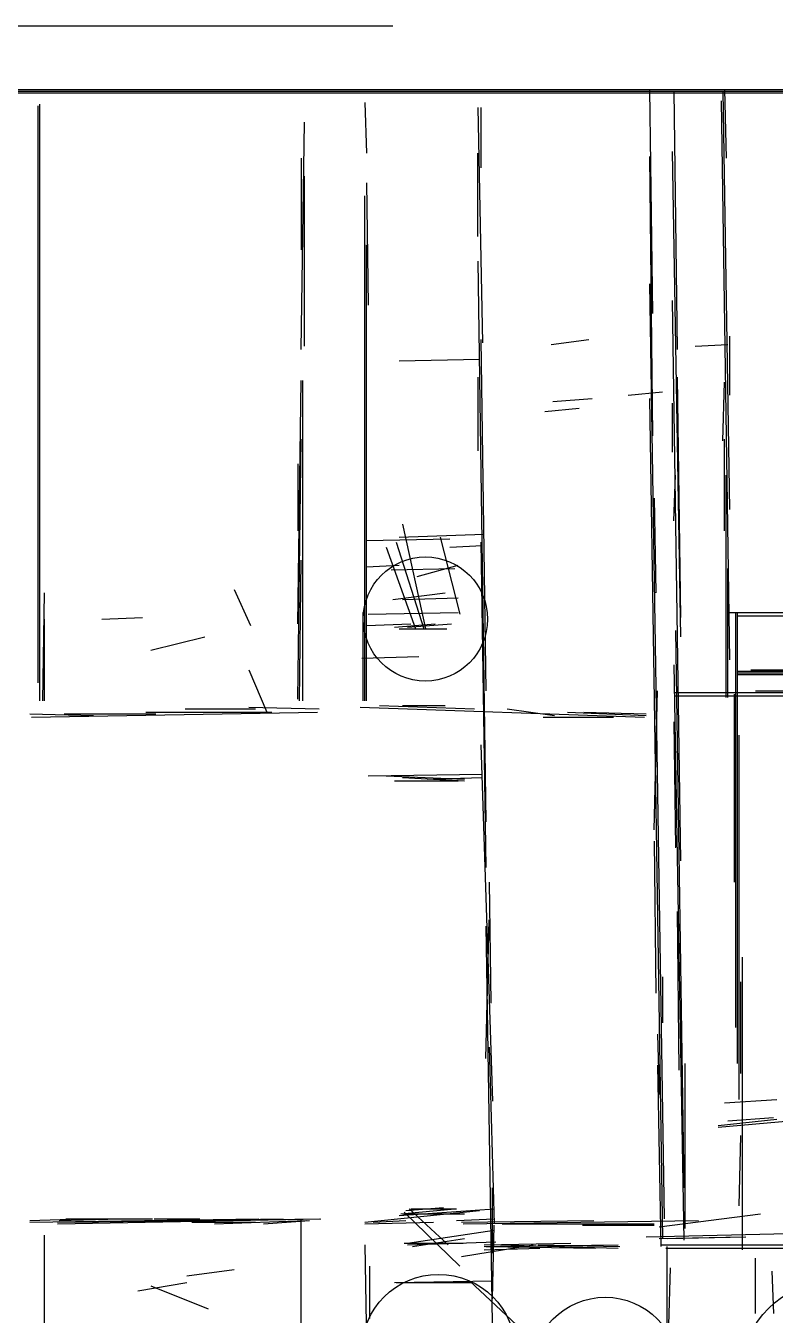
# Model space of a CAD drawing. Header units: metres. Extents: x 1.6 to 40.9, y -28.9 to 0.
# Drawn here: x 27.5 to 32.08, y -13.98 to -6.09 of the extents above; entities that cross this region are included whole.
import ezdxf

# ---------------------------------------------------------------- set-up
doc = ezdxf.new("R2010")
doc.units = ezdxf.units.M
for name, color, linetype in [('Circles', 1, 'Continuous'), ('Lines', 7, 'Continuous'), ('Walls', 2, 'Continuous')]:
    doc.layers.add(name, color=color, linetype=linetype)

msp = doc.modelspace()

# ---------------------------------------------------------------- linework, layer by layer
at = {"layer": 'Circles'}
for centre, radius in [((29.94, -9.72), 0.38), ((30.02, -14.2), 0.47), ((32.42, -14.32), 0.54), ((31.04, -14.32), 0.45)]:
    msp.add_circle(centre, radius, dxfattribs=at)
at = {"layer": 'Lines'}
for p, q in [((26.41, -6.09), (29.74, -6.09)), ((19.52, -6.48), (35.05, -6.48)), ((19.77, -6.49), (37.21, -6.49)), ((20.37, -6.5), (32.68, -6.5)), ((31.31, -6.48), (31.33, -7.85)), ((31.46, -6.49), (31.48, -8.07)), ((31.76, -6.49), (31.8, -9.05)), ((31.77, -6.48), (31.78, -6.9)), ((27.57, -10.11), (27.57, -6.58)), ((27.58, -10.22), (27.58, -6.57)), ((29.57, -6.56), (29.58, -6.87)), ((30.26, -6.59), (30.29, -8.03)), ((30.28, -6.59), (30.28, -6.96)), ((31.75, -6.55), (31.8, -9.97)), ((29.18, -8.07), (29.2, -6.68)), ((31.45, -6.86), (31.5, -9.83)), ((29.18, -6.9), (29.18, -7.46)), ((30.26, -7.38), (30.26, -6.87)), ((31.31, -6.89), (31.33, -8.6)), ((29.2, -8.05), (29.2, -7.01)), ((29.58, -7.05), (29.59, -7.8)), ((29.57, -10.22), (29.57, -7.13)), ((29.58, -10.22), (29.58, -7.43)), ((30.26, -7.53), (30.31, -10.96)), ((31.31, -7.67), (31.4, -13.39)), ((31.45, -7.77), (31.5, -11.2)), ((30.28, -8.01), (30.31, -10.16)), ((30.71, -8.04), (30.94, -8.01)), ((31.59, -8.05), (31.79, -8.04)), ((31.8, -7.99), (31.8, -8.35)), ((29.78, -8.14), (30.27, -8.13)), ((29.16, -9.75), (29.18, -8.26)), ((29.19, -10.22), (29.19, -8.26)), ((30.26, -8.24), (30.26, -8.69)), ((31.48, -8.24), (31.5, -9.71)), ((31.76, -8.63), (31.77, -8.27)), ((31.18, -8.35), (31.39, -8.33)), ((30.67, -8.45), (30.88, -8.43)), ((30.72, -8.39), (30.96, -8.37)), ((31.31, -8.37), (31.39, -13.51)), ((31.45, -8.4), (31.45, -8.7)), ((29.16, -10.21), (29.18, -8.62)), ((31.77, -9.18), (31.77, -8.62)), ((29.16, -8.77), (29.16, -9.18)), ((31.46, -9.12), (31.47, -8.84)), ((31.78, -10.2), (31.78, -8.84)), ((31.34, -8.98), (31.35, -9.56)), ((29.8, -9.14), (29.94, -9.78)), ((29.58, -9.24), (30.09, -9.23)), ((29.78, -9.22), (30.3, -9.2)), ((30.03, -9.22), (30.15, -9.69)), ((29.7, -9.28), (29.88, -9.78)), ((29.76, -9.25), (29.93, -9.78)), ((30.09, -9.28), (30.29, -9.27)), ((30.28, -9.25), (30.31, -11.24)), ((29.17, -10.22), (29.18, -9.36)), ((29.58, -9.4), (29.78, -9.39)), ((29.73, -9.42), (30.12, -9.41)), ((29.89, -9.46), (30.14, -9.39)), ((31.79, -10.2), (31.79, -9.41)), ((28.77, -9.54), (28.87, -9.76)), ((27.6, -10.22), (27.61, -9.56)), ((29.74, -9.6), (30.06, -9.56)), ((29.8, -9.6), (30.14, -9.59)), ((29.56, -10.22), (29.56, -9.68)), ((29.59, -9.69), (30.14, -9.68)), ((31.79, -9.68), (37.27, -9.68)), ((31.84, -12.22), (31.84, -9.68)), ((31.85, -12.44), (31.85, -9.68)), ((31.85, -9.7), (37.19, -9.7)), ((27.61, -10.22), (27.61, -9.72)), ((27.96, -9.72), (28.21, -9.71)), ((29.58, -9.76), (29.85, -9.75)), ((29.75, -9.77), (30, -9.75)), ((29.78, -9.78), (30.07, -9.78)), ((29.83, -9.77), (30.1, -9.75)), ((28.26, -9.91), (28.59, -9.83)), ((31.47, -9.79), (31.52, -13.2)), ((29.55, -9.96), (29.9, -9.95)), ((31.46, -10), (31.52, -13.52)), ((28.86, -10.03), (28.97, -10.29)), ((31.85, -10.04), (37.28, -10.04)), ((31.85, -10.05), (37.2, -10.05)), ((31.85, -10.06), (34.47, -10.06)), ((31.93, -10.03), (37.28, -10.03)), ((31.34, -11.01), (31.36, -10.16)), ((31.46, -10.17), (37.2, -10.17)), ((31.96, -10.16), (34.53, -10.16)), ((29.66, -10.25), (30.24, -10.27)), ((29.8, -10.25), (30.06, -10.25)), ((31.47, -10.19), (37.28, -10.19)), ((31.83, -11.33), (31.83, -10.18)), ((27.52, -10.3), (27.91, -10.31)), ((27.53, -10.32), (29.28, -10.29)), ((27.73, -10.3), (28.29, -10.3)), ((28.23, -10.29), (29, -10.29)), ((28.47, -10.27), (28.9, -10.27)), ((28.86, -10.26), (29.29, -10.27)), ((29.54, -10.26), (31.28, -10.32)), ((30.44, -10.27), (30.73, -10.31)), ((30.66, -10.32), (31.09, -10.32)), ((30.81, -10.29), (31.29, -10.31)), ((30.91, -10.29), (31.29, -10.3)), ((31.46, -10.35), (31.47, -11.12)), ((30.28, -10.49), (30.35, -12.67)), ((31.86, -12.66), (31.86, -10.43)), ((29.59, -10.68), (30.29, -10.67)), ((29.7, -10.68), (30.18, -10.7)), ((29.75, -10.71), (30.14, -10.71)), ((29.8, -10.69), (30.18, -10.71)), ((29.95, -10.7), (30.29, -10.69)), ((31.34, -11.08), (31.35, -12.01)), ((30.33, -11.33), (30.34, -12.07)), ((31.48, -11.51), (31.49, -12.48)), ((30.31, -12.41), (30.33, -11.56)), ((30.31, -11.6), (30.39, -16.74)), ((31.88, -13.58), (31.88, -11.79)), ((31.39, -11.91), (31.39, -12.19)), ((31.87, -12.5), (31.87, -11.94)), ((31.36, -12.26), (31.37, -12.63)), ((30.33, -12.34), (30.36, -13.42)), ((31.36, -12.45), (31.38, -13.56)), ((31.53, -13.45), (31.53, -12.44)), ((31.77, -12.68), (32.09, -12.66)), ((31.73, -12.82), (32.09, -12.78)), ((31.79, -12.79), (32.07, -12.77)), ((31.73, -12.83), (32.17, -12.79)), ((31.86, -13.31), (31.87, -12.88)), ((30.35, -13.6), (30.35, -13.2)), ((29.78, -13.37), (30.36, -13.33)), ((29.79, -13.36), (30.12, -13.33)), ((29.82, -13.34), (30.05, -13.32)), ((29.84, -13.33), (30.08, -13.55)), ((29.85, -13.33), (30.13, -13.33)), ((27.52, -13.41), (28.92, -13.39)), ((27.52, -13.4), (27.83, -13.39)), ((27.69, -13.42), (29.3, -13.39)), ((27.69, -13.41), (29.07, -13.39)), ((27.7, -13.4), (28.07, -13.39)), ((27.74, -13.39), (28.27, -13.39)), ((27.79, -13.41), (29.29, -13.39)), ((28.28, -13.39), (28.56, -13.39)), ((28.51, -13.41), (28.9, -13.41)), ((28.65, -13.42), (29.21, -13.4)), ((28.95, -13.42), (29.23, -13.4)), ((29.18, -17.11), (29.18, -13.39)), ((29.57, -13.41), (30.27, -13.34)), ((29.57, -13.42), (29.99, -13.41)), ((29.62, -13.41), (29.82, -13.4)), ((29.8, -13.36), (30.18, -13.36)), ((29.81, -13.35), (30.15, -13.68)), ((30.13, -13.4), (30.36, -13.39)), ((30.16, -13.41), (30.97, -13.4)), ((30.17, -13.42), (31.61, -13.4)), ((31.37, -13.44), (31.99, -13.36)), ((27.61, -14.44), (27.61, -13.49)), ((29.83, -13.54), (30.36, -13.46)), ((30.35, -13.88), (30.36, -13.43)), ((30.41, -13.42), (31.34, -13.42)), ((30.9, -13.43), (31.34, -13.43)), ((31.29, -13.5), (32.16, -13.48)), ((29.57, -13.55), (29.59, -14.71)), ((29.81, -13.54), (30.17, -13.54)), ((29.83, -13.55), (30.37, -13.53)), ((29.86, -13.56), (30.18, -13.51)), ((30.16, -13.62), (30.6, -13.55)), ((30.3, -13.55), (30.83, -13.54)), ((30.3, -13.56), (31.12, -13.55)), ((30.3, -13.58), (30.64, -13.57)), ((30.31, -13.56), (30.98, -13.57)), ((30.4, -13.55), (31.12, -13.57)), ((30.63, -13.55), (31.13, -13.56)), ((31.37, -13.51), (31.88, -13.5)), ((31.38, -13.55), (37.37, -13.55)), ((31.41, -13.57), (37.3, -13.57)), ((31.42, -13.51), (31.9, -13.5)), ((31.42, -14.04), (31.42, -13.56)), ((31.96, -13.97), (31.96, -13.63)), ((28.48, -13.74), (28.77, -13.7)), ((29.6, -14), (29.6, -13.68)), ((31.43, -14.04), (31.44, -13.69)), ((32.06, -13.71), (32.07, -13.97)), ((28.18, -13.83), (28.48, -13.78)), ((28.26, -13.8), (28.61, -13.94)), ((29.75, -13.78), (30.35, -13.77)), ((29.76, -13.78), (30.23, -13.78)), ((30.21, -13.77), (30.5, -14.04))]:
    msp.add_line(p, q, dxfattribs=at)
at = {"layer": 'Walls'}
for p, q in [((26.41, -6.09), (29.74, -6.09)), ((26.41, -6.09), (29.74, -6.09)), ((26.41, -6.09), (29.74, -6.09)), ((26.41, -6.09), (29.74, -6.09)), ((26.41, -6.09), (29.74, -6.09)), ((19.52, -6.48), (35.05, -6.48)), ((19.52, -6.48), (35.05, -6.48)), ((19.52, -6.48), (35.05, -6.48)), ((19.52, -6.48), (35.05, -6.48)), ((19.77, -6.49), (37.21, -6.49)), ((19.77, -6.49), (37.21, -6.49)), ((19.77, -6.49), (37.21, -6.49)), ((20.37, -6.5), (32.68, -6.5)), ((20.37, -6.5), (32.68, -6.5)), ((20.37, -6.5), (32.68, -6.5)), ((31.31, -6.48), (31.33, -7.85)), ((31.31, -6.48), (31.33, -7.85)), ((31.31, -6.48), (31.33, -7.85)), ((31.31, -6.48), (31.33, -7.85)), ((31.46, -6.49), (31.48, -8.07)), ((31.46, -6.49), (31.48, -8.07)), ((31.46, -6.49), (31.48, -8.07)), ((31.46, -6.49), (31.48, -8.07)), ((31.76, -6.49), (31.8, -9.05)), ((31.76, -6.49), (31.8, -9.05)), ((31.76, -6.49), (31.8, -9.05)), ((31.76, -6.49), (31.8, -9.05)), ((31.76, -6.49), (31.8, -9.05)), ((31.77, -6.48), (31.78, -6.9)), ((31.77, -6.48), (31.78, -6.9)), ((30.26, -6.59), (30.29, -8.03)), ((30.26, -6.59), (30.29, -8.03)), ((31.75, -6.55), (31.8, -9.97)), ((31.75, -6.55), (31.8, -9.97)), ((31.75, -6.55), (31.8, -9.97)), ((31.75, -6.55), (31.8, -9.97)), ((31.75, -6.55), (31.8, -9.97)), ((29.18, -8.07), (29.2, -6.68)), ((29.18, -8.07), (29.2, -6.68)), ((29.18, -8.07), (29.2, -6.68)), ((31.45, -6.86), (31.5, -9.83)), ((31.45, -6.86), (31.5, -9.83)), ((31.45, -6.86), (31.5, -9.83)), ((31.45, -6.86), (31.5, -9.83)), ((31.45, -6.86), (31.5, -9.83)), ((29.18, -6.9), (29.18, -7.46)), ((29.18, -6.9), (29.18, -7.46)), ((29.18, -6.9), (29.18, -7.46)), ((30.26, -7.38), (30.26, -6.87)), ((30.26, -7.38), (30.26, -6.87)), ((31.31, -6.89), (31.33, -8.6)), ((31.31, -6.89), (31.33, -8.6)), ((31.31, -6.89), (31.33, -8.6)), ((31.31, -6.89), (31.33, -8.6)), ((31.31, -6.89), (31.33, -8.6)), ((29.2, -8.05), (29.2, -7.01)), ((29.2, -8.05), (29.2, -7.01)), ((29.2, -8.05), (29.2, -7.01)), ((29.58, -7.05), (29.59, -7.8)), ((29.58, -7.05), (29.59, -7.8)), ((29.58, -7.05), (29.59, -7.8)), ((29.58, -7.05), (29.59, -7.8)), ((29.58, -7.05), (29.59, -7.8)), ((29.57, -10.22), (29.57, -7.13)), ((29.57, -10.22), (29.57, -7.13)), ((29.57, -10.22), (29.57, -7.13)), ((29.57, -10.22), (29.57, -7.13)), ((29.57, -10.22), (29.57, -7.13)), ((29.58, -10.22), (29.58, -7.43)), ((29.58, -10.22), (29.58, -7.43)), ((29.58, -10.22), (29.58, -7.43)), ((29.58, -10.22), (29.58, -7.43)), ((29.58, -10.22), (29.58, -7.43)), ((29.58, -10.22), (29.58, -7.43)), ((29.58, -10.22), (29.58, -7.43)), ((30.26, -7.53), (30.31, -10.96)), ((30.26, -7.53), (30.31, -10.96)), ((31.31, -7.67), (31.4, -13.39)), ((31.31, -7.67), (31.4, -13.39)), ((31.31, -7.67), (31.4, -13.39)), ((31.31, -7.67), (31.4, -13.39)), ((31.31, -7.67), (31.4, -13.39)), ((31.45, -7.77), (31.5, -11.2)), ((31.45, -7.77), (31.5, -11.2)), ((31.45, -7.77), (31.5, -11.2)), ((31.45, -7.77), (31.5, -11.2)), ((31.45, -7.77), (31.5, -11.2)), ((30.28, -8.01), (30.31, -10.16)), ((30.28, -8.01), (30.31, -10.16)), ((30.28, -8.01), (30.31, -10.16)), ((29.16, -9.75), (29.18, -8.26)), ((29.16, -9.75), (29.18, -8.26)), ((29.16, -9.75), (29.18, -8.26)), ((29.16, -9.75), (29.18, -8.26)), ((29.16, -9.75), (29.18, -8.26)), ((29.19, -10.22), (29.19, -8.26)), ((29.19, -10.22), (29.19, -8.26)), ((29.19, -10.22), (29.19, -8.26)), ((29.19, -10.22), (29.19, -8.26)), ((29.19, -10.22), (29.19, -8.26)), ((29.19, -10.22), (29.19, -8.26)), ((30.26, -8.24), (30.26, -8.69)), ((30.26, -8.24), (30.26, -8.69)), ((30.26, -8.24), (30.26, -8.69)), ((30.26, -8.24), (30.26, -8.69)), ((31.48, -8.24), (31.5, -9.71)), ((31.48, -8.24), (31.5, -9.71)), ((31.48, -8.24), (31.5, -9.71)), ((31.48, -8.24), (31.5, -9.71)), ((31.48, -8.24), (31.5, -9.71)), ((31.48, -8.24), (31.5, -9.71)), ((31.31, -8.37), (31.39, -13.51)), ((31.31, -8.37), (31.39, -13.51)), ((31.31, -8.37), (31.39, -13.51)), ((31.31, -8.37), (31.39, -13.51)), ((31.31, -8.37), (31.39, -13.51)), ((31.31, -8.37), (31.39, -13.51)), ((31.31, -8.37), (31.39, -13.51)), ((31.31, -8.37), (31.39, -13.51)), ((31.31, -8.37), (31.39, -13.51)), ((29.16, -10.21), (29.18, -8.62)), ((29.16, -10.21), (29.18, -8.62)), ((29.16, -10.21), (29.18, -8.62)), ((29.16, -10.21), (29.18, -8.62)), ((29.16, -10.21), (29.18, -8.62)), ((29.16, -10.21), (29.18, -8.62)), ((31.77, -9.18), (31.77, -8.62)), ((31.77, -9.18), (31.77, -8.62)), ((31.77, -9.18), (31.77, -8.62)), ((31.77, -9.18), (31.77, -8.62)), ((31.77, -9.18), (31.77, -8.62)), ((31.77, -9.18), (31.77, -8.62)), ((29.16, -8.77), (29.16, -9.18)), ((29.16, -8.77), (29.16, -9.18)), ((29.16, -8.77), (29.16, -9.18)), ((29.16, -8.77), (29.16, -9.18)), ((31.78, -10.2), (31.78, -8.84)), ((31.78, -10.2), (31.78, -8.84)), ((31.78, -10.2), (31.78, -8.84)), ((31.78, -10.2), (31.78, -8.84)), ((31.78, -10.2), (31.78, -8.84)), ((31.34, -8.98), (31.35, -9.56)), ((31.34, -8.98), (31.35, -9.56)), ((31.34, -8.98), (31.35, -9.56)), ((31.34, -8.98), (31.35, -9.56)), ((31.34, -8.98), (31.35, -9.56)), ((29.8, -9.14), (29.94, -9.78)), ((29.58, -9.24), (30.09, -9.23)), ((29.58, -9.24), (30.09, -9.23)), ((29.78, -9.22), (30.3, -9.2)), ((29.78, -9.22), (30.3, -9.2)), ((30.03, -9.22), (30.15, -9.69)), ((30.03, -9.22), (30.15, -9.69)), ((30.03, -9.22), (30.15, -9.69)), ((29.7, -9.28), (29.88, -9.78)), ((29.76, -9.25), (29.93, -9.78)), ((30.28, -9.25), (30.31, -11.24)), ((29.17, -10.22), (29.18, -9.36)), ((29.17, -10.22), (29.18, -9.36)), ((29.17, -10.22), (29.18, -9.36)), ((29.17, -10.22), (29.18, -9.36)), ((31.79, -10.2), (31.79, -9.41)), ((31.79, -10.2), (31.79, -9.41)), ((31.79, -10.2), (31.79, -9.41)), ((29.56, -10.22), (29.56, -9.68)), ((29.56, -10.22), (29.56, -9.68)), ((29.56, -10.22), (29.56, -9.68)), ((29.59, -9.69), (30.14, -9.68)), ((29.59, -9.69), (30.14, -9.68)), ((29.59, -9.69), (30.14, -9.68)), ((31.79, -9.68), (37.27, -9.68)), ((31.79, -9.68), (37.27, -9.68)), ((31.79, -9.68), (37.27, -9.68)), ((31.79, -9.68), (37.27, -9.68)), ((31.79, -9.68), (37.27, -9.68)), ((31.79, -9.68), (37.27, -9.68)), ((31.84, -12.22), (31.84, -9.68)), ((31.84, -12.22), (31.84, -9.68)), ((31.84, -12.22), (31.84, -9.68)), ((31.84, -12.22), (31.84, -9.68)), ((31.84, -12.22), (31.84, -9.68)), ((31.84, -12.22), (31.84, -9.68)), ((31.84, -12.22), (31.84, -9.68)), ((31.84, -12.22), (31.84, -9.68)), ((31.85, -12.44), (31.85, -9.68)), ((31.85, -12.44), (31.85, -9.68)), ((31.85, -12.44), (31.85, -9.68)), ((31.85, -12.44), (31.85, -9.68)), ((31.85, -12.44), (31.85, -9.68)), ((31.85, -12.44), (31.85, -9.68)), ((31.85, -12.44), (31.85, -9.68)), ((31.85, -12.44), (31.85, -9.68)), ((31.85, -12.44), (31.85, -9.68)), ((31.85, -9.7), (37.19, -9.7)), ((31.85, -9.7), (37.19, -9.7)), ((31.85, -9.7), (37.19, -9.7)), ((31.85, -9.7), (37.19, -9.7)), ((31.85, -9.7), (37.19, -9.7)), ((31.85, -9.7), (37.19, -9.7)), ((31.47, -9.79), (31.52, -13.2)), ((31.47, -9.79), (31.52, -13.2)), ((31.47, -9.79), (31.52, -13.2)), ((31.47, -9.79), (31.52, -13.2)), ((31.47, -9.79), (31.52, -13.2)), ((31.47, -9.79), (31.52, -13.2)), ((31.47, -9.79), (31.52, -13.2)), ((31.47, -9.79), (31.52, -13.2)), ((31.46, -10), (31.52, -13.52)), ((31.46, -10), (31.52, -13.52)), ((31.46, -10), (31.52, -13.52)), ((31.46, -10), (31.52, -13.52)), ((31.46, -10), (31.52, -13.52)), ((31.46, -10), (31.52, -13.52)), ((31.85, -10.04), (37.28, -10.04)), ((31.85, -10.04), (37.28, -10.04)), ((31.85, -10.04), (37.28, -10.04)), ((31.85, -10.04), (37.28, -10.04)), ((31.85, -10.04), (37.28, -10.04)), ((31.85, -10.04), (37.28, -10.04)), ((31.85, -10.05), (37.2, -10.05)), ((31.85, -10.05), (37.2, -10.05)), ((31.85, -10.05), (37.2, -10.05)), ((31.85, -10.05), (37.2, -10.05)), ((31.85, -10.05), (37.2, -10.05)), ((31.85, -10.05), (37.2, -10.05)), ((31.85, -10.06), (34.47, -10.06)), ((31.93, -10.03), (37.28, -10.03)), ((31.93, -10.03), (37.28, -10.03)), ((31.93, -10.03), (37.28, -10.03)), ((31.93, -10.03), (37.28, -10.03)), ((31.93, -10.03), (37.28, -10.03)), ((31.93, -10.03), (37.28, -10.03)), ((31.34, -11.01), (31.36, -10.16)), ((31.34, -11.01), (31.36, -10.16)), ((31.34, -11.01), (31.36, -10.16)), ((31.34, -11.01), (31.36, -10.16)), ((31.34, -11.01), (31.36, -10.16)), ((31.46, -10.17), (37.2, -10.17)), ((31.46, -10.17), (37.2, -10.17)), ((31.46, -10.17), (37.2, -10.17)), ((31.46, -10.17), (37.2, -10.17)), ((31.46, -10.17), (37.2, -10.17)), ((31.46, -10.17), (37.2, -10.17)), ((31.96, -10.16), (34.53, -10.16)), ((29.66, -10.25), (30.24, -10.27)), ((29.66, -10.25), (30.24, -10.27)), ((29.66, -10.25), (30.24, -10.27)), ((29.66, -10.25), (30.24, -10.27)), ((31.47, -10.19), (37.28, -10.19)), ((31.47, -10.19), (37.28, -10.19)), ((31.47, -10.19), (37.28, -10.19)), ((31.47, -10.19), (37.28, -10.19)), ((31.47, -10.19), (37.28, -10.19)), ((31.47, -10.19), (37.28, -10.19)), ((31.83, -11.33), (31.83, -10.18)), ((31.83, -11.33), (31.83, -10.18)), ((31.83, -11.33), (31.83, -10.18)), ((31.83, -11.33), (31.83, -10.18)), ((31.83, -11.33), (31.83, -10.18)), ((31.83, -11.33), (31.83, -10.18)), ((31.83, -11.33), (31.83, -10.18)), ((27.53, -10.32), (29.28, -10.29)), ((27.53, -10.32), (29.28, -10.29)), ((27.53, -10.32), (29.28, -10.29)), ((27.53, -10.32), (29.28, -10.29)), ((27.73, -10.3), (28.29, -10.3)), ((27.73, -10.3), (28.29, -10.3)), ((27.73, -10.3), (28.29, -10.3)), ((28.23, -10.29), (29, -10.29)), ((28.23, -10.29), (29, -10.29)), ((28.23, -10.29), (29, -10.29)), ((28.47, -10.27), (28.9, -10.27)), ((28.47, -10.27), (28.9, -10.27)), ((28.47, -10.27), (28.9, -10.27)), ((28.86, -10.26), (29.29, -10.27)), ((28.86, -10.26), (29.29, -10.27)), ((28.86, -10.26), (29.29, -10.27)), ((29.54, -10.26), (31.28, -10.32)), ((29.54, -10.26), (31.28, -10.32)), ((29.54, -10.26), (31.28, -10.32)), ((29.54, -10.26), (31.28, -10.32)), ((29.54, -10.26), (31.28, -10.32)), ((30.66, -10.32), (31.09, -10.32)), ((30.66, -10.32), (31.09, -10.32)), ((30.81, -10.29), (31.29, -10.31)), ((30.81, -10.29), (31.29, -10.31)), ((31.46, -10.35), (31.47, -11.12)), ((31.46, -10.35), (31.47, -11.12)), ((31.46, -10.35), (31.47, -11.12)), ((31.46, -10.35), (31.47, -11.12)), ((31.46, -10.35), (31.47, -11.12)), ((31.46, -10.35), (31.47, -11.12)), ((31.46, -10.35), (31.47, -11.12)), ((30.28, -10.49), (30.35, -12.67)), ((31.86, -12.66), (31.86, -10.43)), ((31.86, -12.66), (31.86, -10.43)), ((31.86, -12.66), (31.86, -10.43)), ((31.86, -12.66), (31.86, -10.43)), ((31.86, -12.66), (31.86, -10.43)), ((31.86, -12.66), (31.86, -10.43)), ((31.86, -12.66), (31.86, -10.43)), ((31.86, -12.66), (31.86, -10.43)), ((31.86, -12.66), (31.86, -10.43)), ((29.59, -10.68), (30.29, -10.67)), ((29.59, -10.68), (30.29, -10.67)), ((29.7, -10.68), (30.18, -10.7)), ((29.7, -10.68), (30.18, -10.7)), ((31.34, -11.08), (31.35, -12.01)), ((31.34, -11.08), (31.35, -12.01)), ((31.34, -11.08), (31.35, -12.01)), ((31.34, -11.08), (31.35, -12.01)), ((31.34, -11.08), (31.35, -12.01)), ((31.34, -11.08), (31.35, -12.01)), ((31.34, -11.08), (31.35, -12.01)), ((30.33, -11.33), (30.34, -12.07)), ((31.48, -11.51), (31.49, -12.48)), ((31.48, -11.51), (31.49, -12.48)), ((31.48, -11.51), (31.49, -12.48)), ((31.48, -11.51), (31.49, -12.48)), ((31.48, -11.51), (31.49, -12.48)), ((31.48, -11.51), (31.49, -12.48)), ((30.31, -12.41), (30.33, -11.56)), ((30.31, -12.41), (30.33, -11.56)), ((30.31, -11.6), (30.39, -16.74)), ((30.31, -11.6), (30.39, -16.74)), ((30.31, -11.6), (30.39, -16.74)), ((31.88, -13.58), (31.88, -11.79)), ((31.88, -13.58), (31.88, -11.79)), ((31.88, -13.58), (31.88, -11.79)), ((31.88, -13.58), (31.88, -11.79)), ((31.88, -13.58), (31.88, -11.79)), ((31.87, -12.5), (31.87, -11.94)), ((31.87, -12.5), (31.87, -11.94)), ((31.87, -12.5), (31.87, -11.94)), ((31.87, -12.5), (31.87, -11.94)), ((30.33, -12.34), (30.36, -13.42)), ((31.36, -12.45), (31.38, -13.56)), ((31.36, -12.45), (31.38, -13.56)), ((31.36, -12.45), (31.38, -13.56)), ((31.36, -12.45), (31.38, -13.56)), ((31.53, -13.45), (31.53, -12.44)), ((31.53, -13.45), (31.53, -12.44)), ((31.53, -13.45), (31.53, -12.44)), ((31.73, -12.83), (32.17, -12.79)), ((31.73, -12.83), (32.17, -12.79)), ((31.73, -12.83), (32.17, -12.79)), ((31.73, -12.83), (32.17, -12.79)), ((31.73, -12.83), (32.17, -12.79)), ((31.73, -12.83), (32.17, -12.79)), ((31.86, -13.31), (31.87, -12.88)), ((31.86, -13.31), (31.87, -12.88)), ((31.86, -13.31), (31.87, -12.88)), ((29.78, -13.37), (30.36, -13.33)), ((29.78, -13.37), (30.36, -13.33)), ((29.78, -13.37), (30.36, -13.33)), ((29.78, -13.37), (30.36, -13.33)), ((29.78, -13.37), (30.36, -13.33)), ((29.78, -13.37), (30.36, -13.33)), ((29.78, -13.37), (30.36, -13.33)), ((29.78, -13.37), (30.36, -13.33)), ((29.78, -13.37), (30.36, -13.33)), ((29.78, -13.37), (30.36, -13.33)), ((29.78, -13.37), (30.36, -13.33)), ((29.78, -13.37), (30.36, -13.33)), ((29.78, -13.37), (30.36, -13.33)), ((27.52, -13.41), (28.92, -13.39)), ((27.52, -13.41), (28.92, -13.39)), ((27.52, -13.41), (28.92, -13.39)), ((27.52, -13.41), (28.92, -13.39)), ((27.52, -13.41), (28.92, -13.39)), ((27.69, -13.42), (29.3, -13.39)), ((27.69, -13.42), (29.3, -13.39)), ((27.69, -13.42), (29.3, -13.39)), ((27.69, -13.41), (29.07, -13.39)), ((27.69, -13.41), (29.07, -13.39)), ((27.69, -13.41), (29.07, -13.39)), ((27.69, -13.41), (29.07, -13.39)), ((27.74, -13.39), (28.27, -13.39)), ((27.74, -13.39), (28.27, -13.39)), ((27.74, -13.39), (28.27, -13.39)), ((27.74, -13.39), (28.27, -13.39)), ((27.79, -13.41), (29.29, -13.39)), ((27.79, -13.41), (29.29, -13.39)), ((27.79, -13.41), (29.29, -13.39)), ((27.79, -13.41), (29.29, -13.39)), ((28.65, -13.42), (29.21, -13.4)), ((28.65, -13.42), (29.21, -13.4)), ((28.65, -13.42), (29.21, -13.4)), ((28.65, -13.42), (29.21, -13.4)), ((29.18, -17.11), (29.18, -13.39)), ((29.18, -17.11), (29.18, -13.39)), ((29.57, -13.41), (30.27, -13.34)), ((29.57, -13.41), (30.27, -13.34)), ((29.57, -13.41), (30.27, -13.34)), ((29.57, -13.41), (30.27, -13.34)), ((29.57, -13.41), (30.27, -13.34)), ((29.57, -13.41), (30.27, -13.34)), ((29.57, -13.41), (30.27, -13.34)), ((29.57, -13.41), (30.27, -13.34)), ((29.57, -13.41), (30.27, -13.34)), ((29.57, -13.41), (30.27, -13.34)), ((29.57, -13.42), (29.99, -13.41)), ((29.57, -13.42), (29.99, -13.41)), ((29.57, -13.42), (29.99, -13.41)), ((29.57, -13.42), (29.99, -13.41)), ((29.57, -13.42), (29.99, -13.41)), ((29.57, -13.42), (29.99, -13.41)), ((29.57, -13.42), (29.99, -13.41)), ((29.57, -13.42), (29.99, -13.41)), ((29.57, -13.42), (29.99, -13.41)), ((30.16, -13.41), (30.97, -13.4)), ((30.16, -13.41), (30.97, -13.4)), ((30.16, -13.41), (30.97, -13.4)), ((30.16, -13.41), (30.97, -13.4)), ((30.16, -13.41), (30.97, -13.4)), ((30.16, -13.41), (30.97, -13.4)), ((30.16, -13.41), (30.97, -13.4)), ((30.16, -13.41), (30.97, -13.4)), ((30.16, -13.41), (30.97, -13.4)), ((30.16, -13.41), (30.97, -13.4)), ((30.16, -13.41), (30.97, -13.4)), ((30.16, -13.41), (30.97, -13.4)), ((30.16, -13.41), (30.97, -13.4)), ((30.16, -13.41), (30.97, -13.4)), ((30.16, -13.41), (30.97, -13.4)), ((30.16, -13.41), (30.97, -13.4)), ((30.16, -13.41), (30.97, -13.4)), ((30.16, -13.41), (30.97, -13.4)), ((30.17, -13.42), (31.61, -13.4)), ((30.17, -13.42), (31.61, -13.4)), ((30.17, -13.42), (31.61, -13.4)), ((30.17, -13.42), (31.61, -13.4)), ((30.17, -13.42), (31.61, -13.4)), ((30.17, -13.42), (31.61, -13.4)), ((30.17, -13.42), (31.61, -13.4)), ((30.17, -13.42), (31.61, -13.4)), ((30.17, -13.42), (31.61, -13.4)), ((30.17, -13.42), (31.61, -13.4)), ((30.17, -13.42), (31.61, -13.4)), ((30.17, -13.42), (31.61, -13.4)), ((30.17, -13.42), (31.61, -13.4)), ((31.37, -13.44), (31.99, -13.36)), ((31.37, -13.44), (31.99, -13.36)), ((31.37, -13.44), (31.99, -13.36)), ((31.37, -13.44), (31.99, -13.36)), ((29.83, -13.54), (30.36, -13.46)), ((29.83, -13.54), (30.36, -13.46)), ((29.83, -13.54), (30.36, -13.46)), ((29.83, -13.54), (30.36, -13.46)), ((29.83, -13.54), (30.36, -13.46)), ((29.83, -13.54), (30.36, -13.46)), ((29.83, -13.54), (30.36, -13.46)), ((29.83, -13.54), (30.36, -13.46)), ((29.83, -13.54), (30.36, -13.46)), ((30.35, -13.88), (30.36, -13.43)), ((30.35, -13.88), (30.36, -13.43)), ((30.41, -13.42), (31.34, -13.42)), ((30.41, -13.42), (31.34, -13.42)), ((30.41, -13.42), (31.34, -13.42)), ((30.41, -13.42), (31.34, -13.42)), ((30.41, -13.42), (31.34, -13.42)), ((30.41, -13.42), (31.34, -13.42)), ((30.41, -13.42), (31.34, -13.42)), ((30.41, -13.42), (31.34, -13.42)), ((30.41, -13.42), (31.34, -13.42)), ((30.41, -13.42), (31.34, -13.42)), ((30.41, -13.42), (31.34, -13.42)), ((30.41, -13.42), (31.34, -13.42)), ((30.41, -13.42), (31.34, -13.42)), ((30.9, -13.43), (31.34, -13.43)), ((30.9, -13.43), (31.34, -13.43)), ((30.9, -13.43), (31.34, -13.43)), ((30.9, -13.43), (31.34, -13.43)), ((30.9, -13.43), (31.34, -13.43)), ((30.9, -13.43), (31.34, -13.43)), ((30.9, -13.43), (31.34, -13.43)), ((30.9, -13.43), (31.34, -13.43)), ((30.9, -13.43), (31.34, -13.43)), ((30.9, -13.43), (31.34, -13.43)), ((30.9, -13.43), (31.34, -13.43)), ((30.9, -13.43), (31.34, -13.43)), ((30.9, -13.43), (31.34, -13.43)), ((30.9, -13.43), (31.34, -13.43)), ((31.29, -13.5), (32.16, -13.48)), ((31.29, -13.5), (32.16, -13.48)), ((31.29, -13.5), (32.16, -13.48)), ((29.57, -13.55), (29.59, -14.71)), ((29.57, -13.55), (29.59, -14.71)), ((29.83, -13.55), (30.37, -13.53)), ((29.83, -13.55), (30.37, -13.53)), ((29.83, -13.55), (30.37, -13.53)), ((29.83, -13.55), (30.37, -13.53)), ((29.83, -13.55), (30.37, -13.53)), ((29.83, -13.55), (30.37, -13.53)), ((29.83, -13.55), (30.37, -13.53)), ((29.83, -13.55), (30.37, -13.53)), ((29.83, -13.55), (30.37, -13.53)), ((29.83, -13.55), (30.37, -13.53)), ((29.83, -13.55), (30.37, -13.53)), ((29.83, -13.55), (30.37, -13.53)), ((29.83, -13.55), (30.37, -13.53)), ((29.83, -13.55), (30.37, -13.53)), ((29.83, -13.55), (30.37, -13.53)), ((29.83, -13.55), (30.37, -13.53)), ((29.83, -13.55), (30.37, -13.53)), ((30.16, -13.62), (30.6, -13.55)), ((30.16, -13.62), (30.6, -13.55)), ((30.16, -13.62), (30.6, -13.55)), ((30.16, -13.62), (30.6, -13.55)), ((30.16, -13.62), (30.6, -13.55)), ((30.16, -13.62), (30.6, -13.55)), ((30.16, -13.62), (30.6, -13.55)), ((30.16, -13.62), (30.6, -13.55)), ((30.16, -13.62), (30.6, -13.55)), ((30.3, -13.55), (30.83, -13.54)), ((30.3, -13.55), (30.83, -13.54)), ((30.3, -13.55), (30.83, -13.54)), ((30.3, -13.55), (30.83, -13.54)), ((30.3, -13.55), (30.83, -13.54)), ((30.3, -13.55), (30.83, -13.54)), ((30.3, -13.55), (30.83, -13.54)), ((30.3, -13.55), (30.83, -13.54)), ((30.3, -13.55), (30.83, -13.54)), ((30.3, -13.55), (30.83, -13.54)), ((30.3, -13.55), (30.83, -13.54)), ((30.3, -13.55), (30.83, -13.54)), ((30.3, -13.55), (30.83, -13.54)), ((30.3, -13.55), (30.83, -13.54)), ((30.3, -13.55), (30.83, -13.54)), ((30.3, -13.55), (30.83, -13.54)), ((30.3, -13.55), (30.83, -13.54)), ((30.3, -13.56), (31.12, -13.55)), ((30.3, -13.56), (31.12, -13.55)), ((30.3, -13.56), (31.12, -13.55)), ((30.3, -13.56), (31.12, -13.55)), ((30.3, -13.56), (31.12, -13.55)), ((30.3, -13.56), (31.12, -13.55)), ((30.3, -13.56), (31.12, -13.55)), ((30.3, -13.56), (31.12, -13.55)), ((30.3, -13.56), (31.12, -13.55)), ((30.3, -13.56), (31.12, -13.55)), ((30.3, -13.56), (31.12, -13.55)), ((30.3, -13.56), (31.12, -13.55)), ((30.3, -13.56), (31.12, -13.55)), ((30.3, -13.56), (31.12, -13.55)), ((30.31, -13.56), (30.98, -13.57)), ((30.31, -13.56), (30.98, -13.57)), ((30.31, -13.56), (30.98, -13.57)), ((30.31, -13.56), (30.98, -13.57)), ((30.31, -13.56), (30.98, -13.57)), ((30.31, -13.56), (30.98, -13.57)), ((30.31, -13.56), (30.98, -13.57)), ((30.31, -13.56), (30.98, -13.57)), ((30.31, -13.56), (30.98, -13.57)), ((30.31, -13.56), (30.98, -13.57)), ((30.31, -13.56), (30.98, -13.57)), ((30.31, -13.56), (30.98, -13.57)), ((30.31, -13.56), (30.98, -13.57)), ((30.31, -13.56), (30.98, -13.57)), ((30.4, -13.55), (31.12, -13.57)), ((30.4, -13.55), (31.12, -13.57)), ((30.4, -13.55), (31.12, -13.57)), ((30.4, -13.55), (31.12, -13.57)), ((30.4, -13.55), (31.12, -13.57)), ((30.4, -13.55), (31.12, -13.57)), ((30.4, -13.55), (31.12, -13.57)), ((30.4, -13.55), (31.12, -13.57)), ((30.4, -13.55), (31.12, -13.57)), ((30.4, -13.55), (31.12, -13.57)), ((30.4, -13.55), (31.12, -13.57)), ((30.4, -13.55), (31.12, -13.57)), ((30.4, -13.55), (31.12, -13.57)), ((30.63, -13.55), (31.13, -13.56)), ((30.63, -13.55), (31.13, -13.56)), ((30.63, -13.55), (31.13, -13.56)), ((30.63, -13.55), (31.13, -13.56)), ((30.63, -13.55), (31.13, -13.56)), ((30.63, -13.55), (31.13, -13.56)), ((30.63, -13.55), (31.13, -13.56)), ((30.63, -13.55), (31.13, -13.56)), ((30.63, -13.55), (31.13, -13.56)), ((30.63, -13.55), (31.13, -13.56)), ((30.63, -13.55), (31.13, -13.56)), ((30.63, -13.55), (31.13, -13.56)), ((31.37, -13.51), (31.88, -13.5)), ((31.37, -13.51), (31.88, -13.5)), ((31.37, -13.51), (31.88, -13.5)), ((31.37, -13.51), (31.88, -13.5)), ((31.37, -13.51), (31.88, -13.5)), ((31.37, -13.51), (31.88, -13.5)), ((31.38, -13.55), (37.37, -13.55)), ((31.38, -13.55), (37.37, -13.55)), ((31.38, -13.55), (37.37, -13.55)), ((31.38, -13.55), (37.37, -13.55)), ((31.38, -13.55), (37.37, -13.55)), ((31.38, -13.55), (37.37, -13.55)), ((31.41, -13.57), (37.3, -13.57)), ((31.41, -13.57), (37.3, -13.57)), ((31.41, -13.57), (37.3, -13.57)), ((31.41, -13.57), (37.3, -13.57)), ((31.41, -13.57), (37.3, -13.57)), ((31.42, -13.51), (31.9, -13.5)), ((31.42, -13.51), (31.9, -13.5)), ((31.42, -13.51), (31.9, -13.5)), ((31.42, -13.51), (31.9, -13.5)), ((31.42, -13.51), (31.9, -13.5)), ((31.42, -13.51), (31.9, -13.5)), ((31.42, -14.04), (31.42, -13.56)), ((31.42, -14.04), (31.42, -13.56)), ((31.42, -14.04), (31.42, -13.56)), ((29.75, -13.78), (30.35, -13.77)), ((29.75, -13.78), (30.35, -13.77)), ((29.75, -13.78), (30.35, -13.77)), ((29.75, -13.78), (30.35, -13.77)), ((29.75, -13.78), (30.35, -13.77)), ((29.75, -13.78), (30.35, -13.77)), ((29.75, -13.78), (30.35, -13.77)), ((29.75, -13.78), (30.35, -13.77)), ((29.75, -13.78), (30.35, -13.77)), ((29.75, -13.78), (30.35, -13.77)), ((29.75, -13.78), (30.35, -13.77)), ((29.75, -13.78), (30.35, -13.77)), ((29.75, -13.78), (30.35, -13.77)), ((29.75, -13.78), (30.35, -13.77)), ((29.76, -13.78), (30.23, -13.78)), ((29.76, -13.78), (30.23, -13.78)), ((29.76, -13.78), (30.23, -13.78)), ((29.76, -13.78), (30.23, -13.78)), ((29.76, -13.78), (30.23, -13.78)), ((29.76, -13.78), (30.23, -13.78)), ((29.76, -13.78), (30.23, -13.78)), ((29.76, -13.78), (30.23, -13.78)), ((29.76, -13.78), (30.23, -13.78)), ((29.76, -13.78), (30.23, -13.78)), ((29.76, -13.78), (30.23, -13.78)), ((29.76, -13.78), (30.23, -13.78)), ((29.76, -13.78), (30.23, -13.78))]:
    msp.add_line(p, q, dxfattribs=at)

doc.saveas('drawing.dxf')
